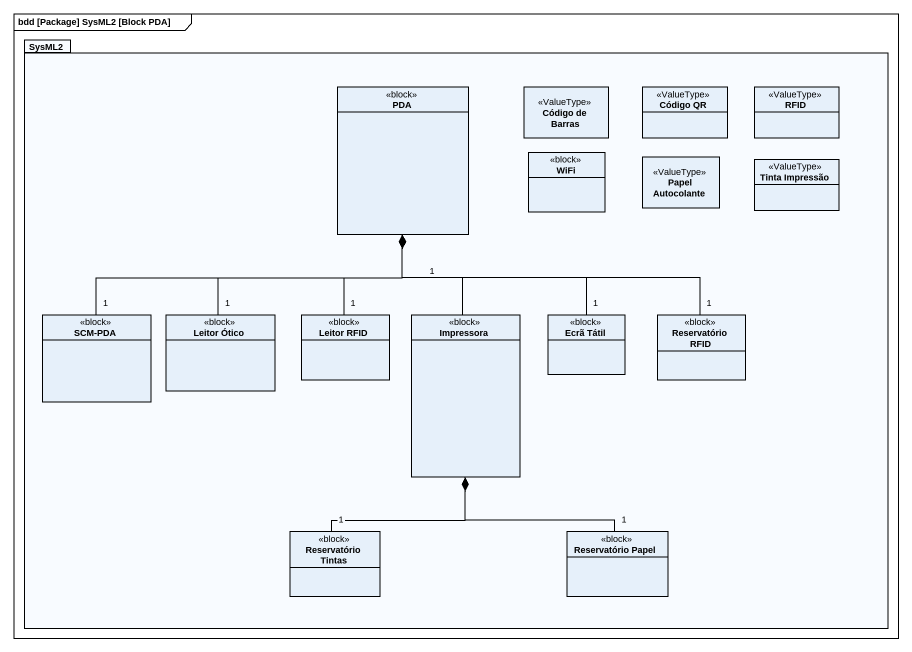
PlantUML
@startuml
mainframe bdd [Package] SysML2 [Block PDA]
hide circle
hide empty members
package SysML2 {
  class PDA <<block>>
  class "Código de Barras" as Código_de_Barras <<ValueType>>
  class "Código QR" as Código_QR <<ValueType>>
  class RFID <<ValueType>>
  class WiFi <<block>>
  class "Papel Autocolante" as Papel_Autocolante <<ValueType>>
  class "Tinta Impressão" as Tinta_Impressão <<ValueType>>
  class "SCM-PDA" as SCM_PDA <<block>>
  class "Leitor Ótico" as Leitor_Ótico <<block>>
  class "Leitor RFID" as Leitor_RFID <<block>>
  class Impressora <<block>>
  class "Ecrã Tátil" as Ecrã_Tátil <<block>>
  class "Reservatório RFID" as Reservatório_RFID <<block>>
  class "Reservatório Tintas" as Reservatório_Tintas <<block>>
  class "Reservatório Papel" as Reservatório_Papel <<block>>
}
SCM_PDA "1" -up-* PDA
Leitor_Ótico "1" -up-* PDA
Leitor_RFID "1" -up-* PDA
Impressora -up-* PDA : 1
Ecrã_Tátil "1" -up-* PDA
Reservatório_RFID "1" -up-* PDA
Reservatório_Tintas "1" -up-* Impressora
Reservatório_Papel "1" -up-* Impressora
@enduml
